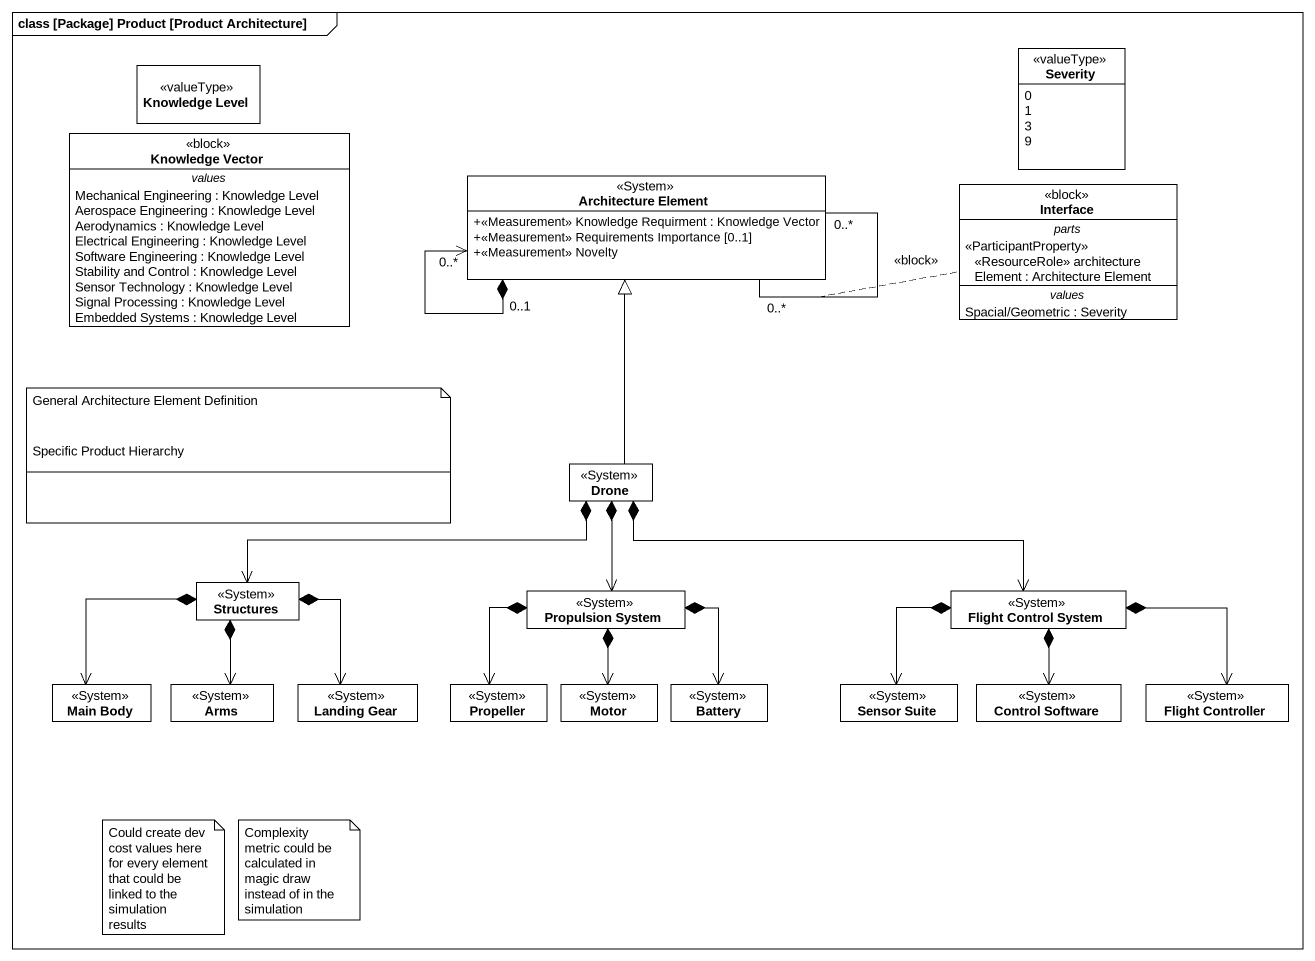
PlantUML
@startuml
mainframe class [Package] Product [Product Architecture]
hide circle
hide empty members
skinparam classAttributeIconSize 0
enum Severity <<valueType>> {
  0
  1
  3
  9
}
class "Knowledge Level" as Knowledge_Level <<valueType>>
class "Knowledge Vector" as Knowledge_Vector <<block>> {
  -- values --
  Mechanical Engineering : Knowledge Level
  Aerospace Engineering : Knowledge Level
  Aerodynamics : Knowledge Level
  Electrical Engineering : Knowledge Level
  Software Engineering : Knowledge Level
  Stability and Control : Knowledge Level
  Sensor Technology : Knowledge Level
  Signal Processing : Knowledge Level
  Embedded Systems : Knowledge Level
}
class "Architecture Element" as Architecture_Element <<System>> {
  +<<Measurement>> Knowledge Requirment : Knowledge Vector
  +<<Measurement>> Requirements Importance [0..1]
  +<<Measurement>> Novelty
}
class "Interface" as Interface_ <<block>> {
  -- parts --
  <<ParticipantProperty>> <<ResourceRole>> architecture Element : Architecture Element
  -- values --
  Spacial/Geometric : Severity
}
class Drone <<System>>
class Structures <<System>>
class "Propulsion System" as Propulsion_System <<System>>
class "Flight Control System" as Flight_Control_System <<System>>
class "Main Body" as Main_Body <<System>>
class Arms <<System>>
class "Landing Gear" as Landing_Gear <<System>>
class Propeller <<System>>
class Motor <<System>>
class Battery <<System>>
class "Sensor Suite" as Sensor_Suite <<System>>
class "Control Software" as Control_Software <<System>>
class "Flight Controller" as Flight_Controller <<System>>
Architecture_Element "0..*" -- "0..*" Architecture_Element : <<block>>
(Architecture_Element, Architecture_Element) .. Interface_
Architecture_Element "0..1" *--> "0..*" Architecture_Element
Drone -up-|> Architecture_Element
Drone *-left-> Structures
Drone *--> Propulsion_System
Drone *-right-> Flight_Control_System
Structures *--> Main_Body
Structures *--> Arms
Structures *--> Landing_Gear
Propulsion_System *--> Propeller
Propulsion_System *--> Motor
Propulsion_System *--> Battery
Flight_Control_System *--> Sensor_Suite
Flight_Control_System *--> Control_Software
Flight_Control_System *-right-> Flight_Controller
note as N1
  General Architecture Element Definition
end note
note as N2
  Specific Product Hierarchy
end note
note as N3
  Could create dev cost values here for every element that could be linked to the simulation results
end note
note as N4
  Complexity metric could be calculated in magic draw instead of in the simulation
end note
@enduml
